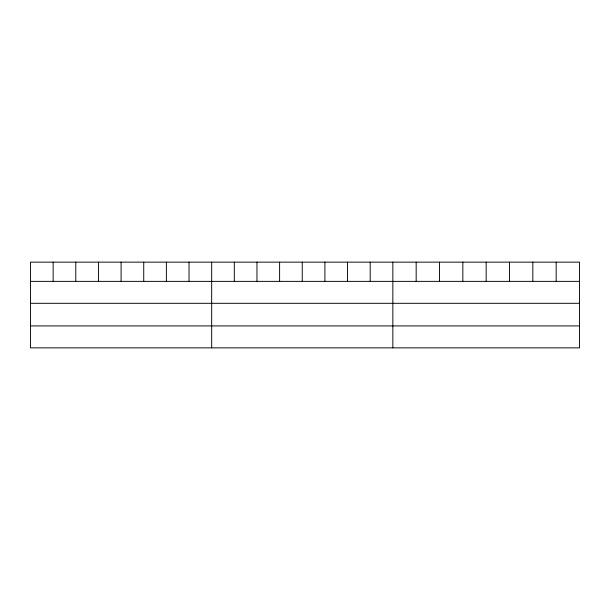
<?xml version="1.0" encoding="UTF-8"?>
<svg xmlns="http://www.w3.org/2000/svg" width="610" height="610" viewBox="0 0 610 610"><rect width="100%" height="100%" fill="white"/><g stroke="black" fill="none" stroke-linecap="round" stroke-linejoin="round"><path stroke-width="0.91" d="M579.5 303.307L579.5 262.14L30.5 262.14L30.5 347.86L579.5 347.86L579.5 303.307L30.5 303.307M30.5 281.37L579.5 281.37M30.5 325.915L579.5 325.915M556.167 262.14L556.167 281.37M532.835 262.14L532.835 281.37M509.502 262.14L509.502 281.37M486.17 262.14L486.17 281.37M462.837 262.14L462.837 281.37M439.505 262.14L439.505 281.37M416.172 262.14L416.172 281.37M392.84 262.14L392.84 347.86M370.194 262.14L370.194 281.37M347.548 262.14L347.548 281.37M324.901 262.14L324.901 281.37M302.255 262.14L302.255 281.37M279.609 262.14L279.609 281.37M256.962 262.14L256.962 281.37M234.316 262.14L234.316 281.37M211.67 262.14L211.67 347.86M189.024 262.14L189.024 281.37M166.377 262.14L166.377 281.37M143.731 262.14L143.731 281.37M121.085 262.14L121.085 281.37M98.439 262.14L98.439 281.37M75.793 262.14L75.793 281.37M53.146 262.14L53.146 281.37"/></g></svg>
